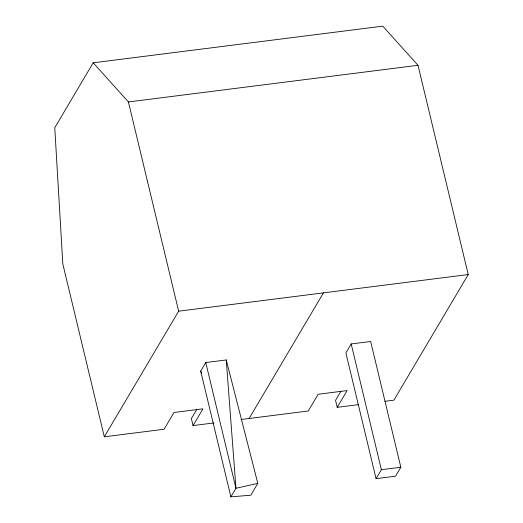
<?xml version="1.0" encoding="UTF-8"?>
<svg xmlns="http://www.w3.org/2000/svg" width="523" height="523" viewBox="0 0 523 523"><rect width="100%" height="100%" fill="white"/><g stroke="black" fill="none" stroke-linecap="round" stroke-linejoin="round"><path stroke-width="0.78" d="M385 401.291L393.904 400.16L468.242 274.542L418.008 65.297L382.784 26.15L93.192 62.799L54.758 127.743L62.819 263.952L104.312 436.81L164.091 429.246L174.002 412.497L202.957 408.829L193.046 425.578L213.868 422.944M104.312 436.81L178.65 311.192L128.416 101.946L93.192 62.799M200.701 371.101L205.768 362.544L226.243 359.955L257.813 483.37L250.805 495.216L230.891 496.85L200.701 371.101L201.623 373.37M196.74 409.522L191.372 418.596L193.046 425.578M249.111 418.485L323.449 292.867M230.891 496.85L235.958 488.292L226.243 359.955M351.195 343.951L345.893 352.914L376.076 478.663L395.532 476.205L400.84 467.242L370.65 341.493L351.195 343.951L381.385 469.7L376.076 478.663M340.918 391.276L335.55 400.35L337.224 407.332L358.281 404.671M337.224 407.332L347.141 390.583L318.18 394.25L308.269 411L241.103 419.498M257.813 483.37L235.958 488.292L205.768 362.544M128.416 101.946L418.008 65.297M178.65 311.192L468.242 274.542M381.385 469.7L400.84 467.242"/></g></svg>
